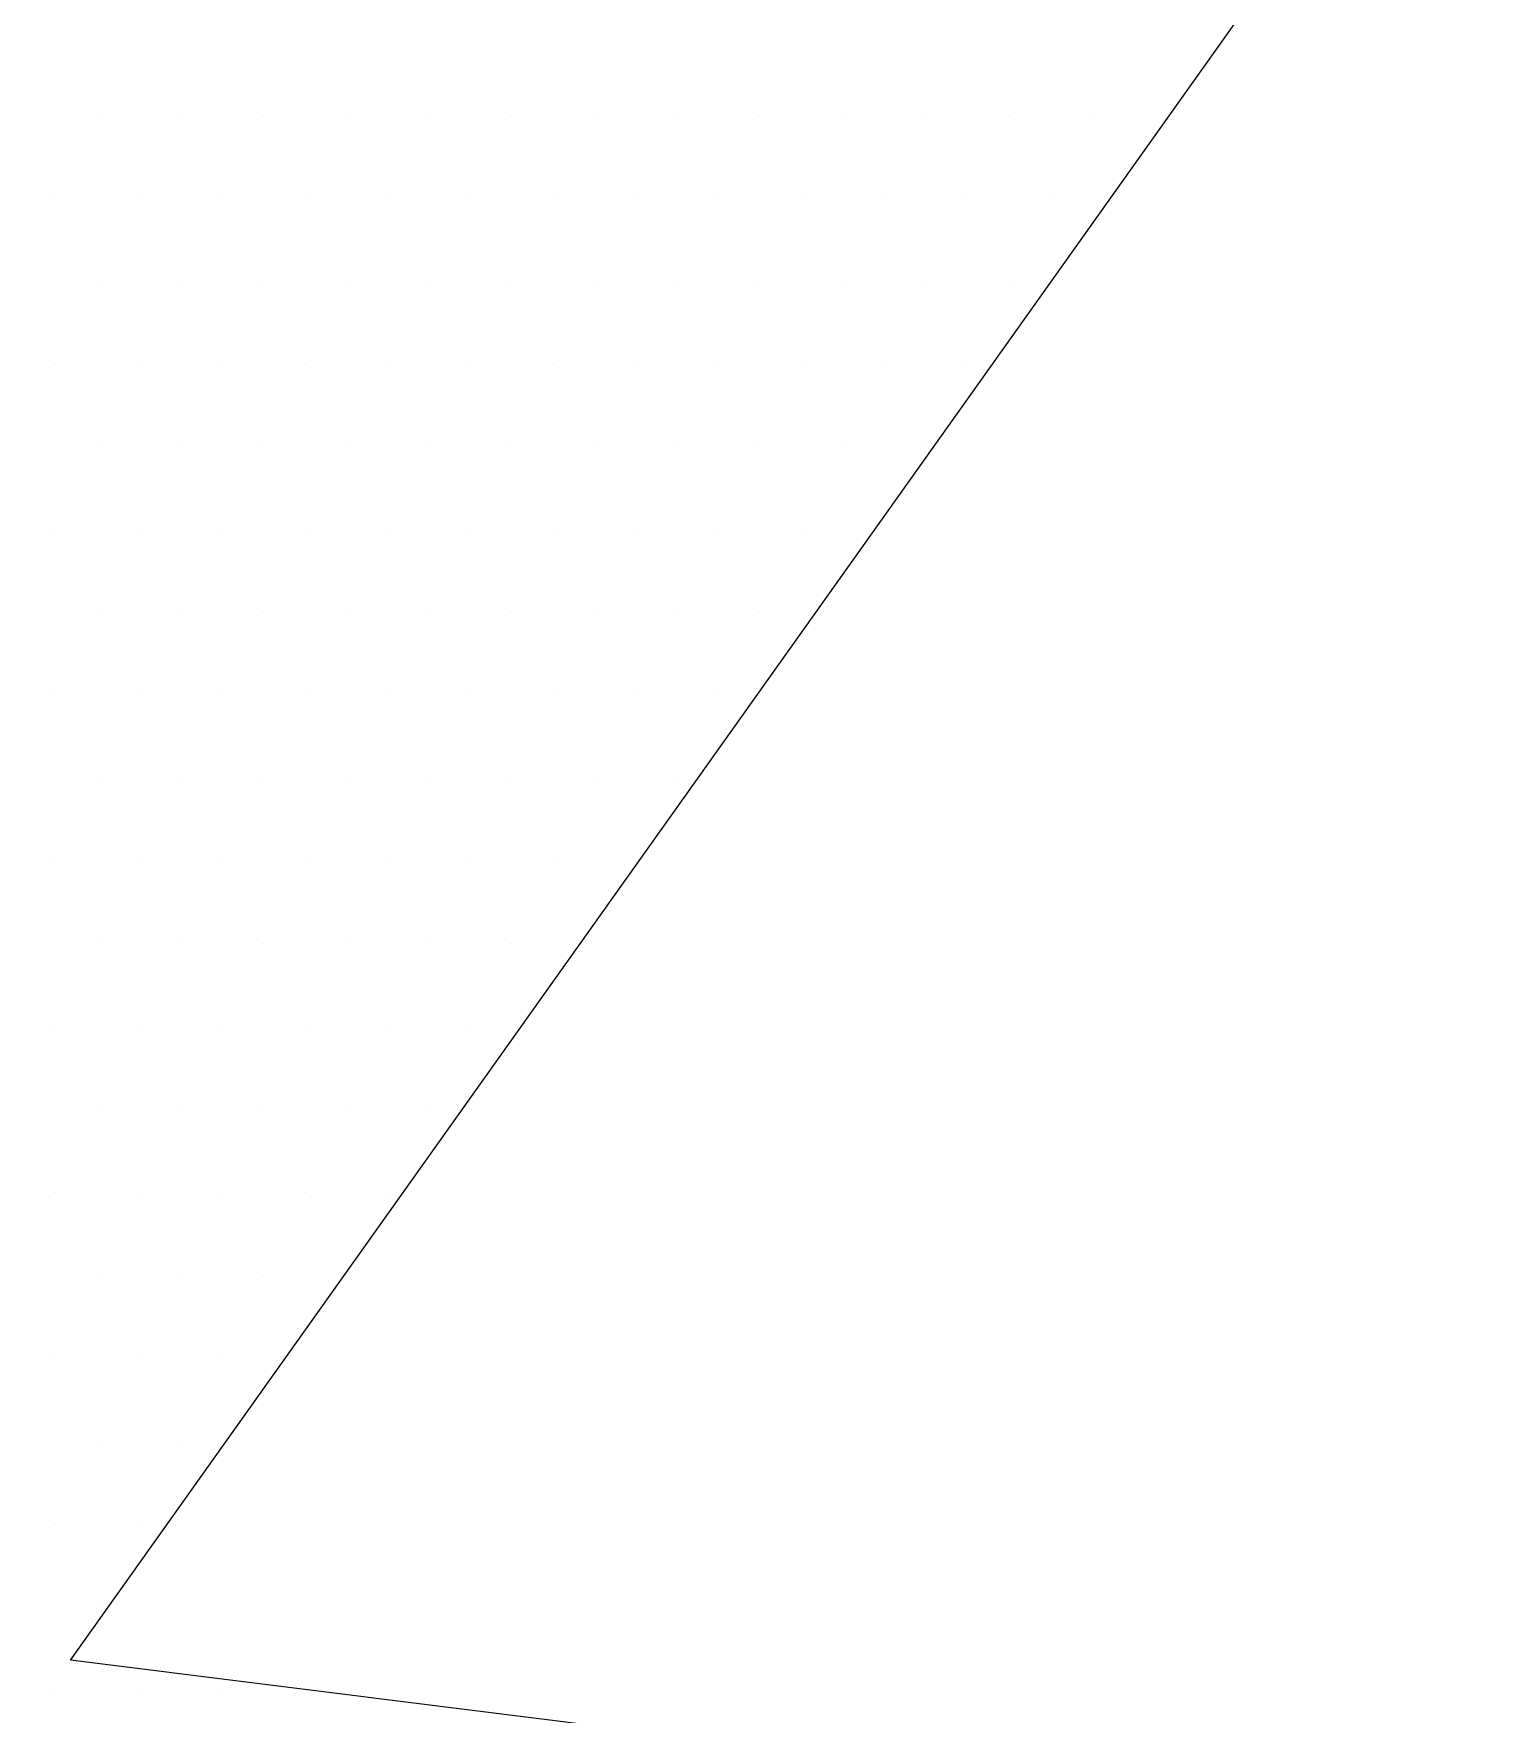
# Model space of a CAD drawing. Header units: millimetres. Extents: x 0 to 345, y 0 to 297.
# Drawn here: x 266.81 to 267.785, y 133.994 to 135.111 of the extents above; entities that cross this region are included whole.
import ezdxf

# ---------------------------------------------------------------- set-up
doc = ezdxf.new("R2010")
doc.units = ezdxf.units.MM
doc.header["$LTSCALE"] = 2
doc.linetypes.add('CACHEX2', pattern=[0.75, 0.5, -0.25])
for name, color, linetype in [('CALQUE_7', 4, 'Continuous'), ('CARTOUCHE', 7, 'Continuous'), ('rosace', 7, 'Continuous')]:
    doc.layers.add(name, color=color, linetype=linetype)

# ---------------------------------------------------------------- blocks, each defined once
blk = doc.blocks.new('A$C715108E3')
at = {"layer": 'CALQUE_7', "color": 131}
for p, q in [((3.6028, -10.5791), (3.6028, -10.5791)), ((3.6943, -10.5791), (3.6943, -10.5791)), ((3.7861, -10.5791), (3.7861, -10.5791)), ((3.878, -10.5791), (3.878, -10.5791)), ((3.9694, -10.5791), (3.9694, -10.5791)), ((4.0612, -10.5791), (4.0612, -10.5791)), ((4.1531, -10.5791), (4.1531, -10.5791)), ((4.2445, -10.5791), (4.2445, -10.5791)), ((4.3364, -10.5791), (4.3364, -10.5791)), ((4.4282, -10.5791), (4.4282, -10.5791)), ((4.5202, -10.5791), (4.5202, -10.5791)), ((4.6115, -10.5791), (4.6115, -10.5791)), ((4.7035, -10.5791), (4.7035, -10.5791)), ((3.5564, -10.6702), (3.5564, -10.6702)), ((3.6486, -10.6702), (3.6486, -10.6702)), ((3.7404, -10.6702), (3.7404, -10.6702)), ((3.8317, -10.6702), (3.8317, -10.6702)), ((3.9237, -10.6702), (3.9237, -10.6702)), ((4.0155, -10.6702), (4.0155, -10.6702)), ((4.107, -10.6702), (4.107, -10.6702)), ((4.1988, -10.6702), (4.1988, -10.6702)), ((4.2906, -10.6702), (4.2906, -10.6702)), ((4.3827, -10.6702), (4.3827, -10.6702)), ((4.4739, -10.6702), (4.4739, -10.6702)), ((4.5659, -10.6702), (4.5659, -10.6702)), ((4.658, -10.6702), (4.658, -10.6702)), ((3.6028, -10.763), (3.6028, -10.763)), ((3.6943, -10.763), (3.6943, -10.763)), ((3.7861, -10.763), (3.7861, -10.763)), ((3.878, -10.763), (3.878, -10.763)), ((3.9694, -10.763), (3.9694, -10.763)), ((4.0612, -10.763), (4.0612, -10.763)), ((4.1531, -10.763), (4.1531, -10.763)), ((4.2445, -10.763), (4.2445, -10.763)), ((4.3364, -10.763), (4.3364, -10.763)), ((4.4282, -10.763), (4.4282, -10.763)), ((4.5202, -10.763), (4.5202, -10.763)), ((4.6115, -10.763), (4.6115, -10.763)), ((3.5564, -10.8542), (3.5564, -10.8542)), ((3.6486, -10.8542), (3.6486, -10.8542)), ((3.7404, -10.8542), (3.7404, -10.8542)), ((3.8317, -10.8542), (3.8317, -10.8542)), ((3.9237, -10.8542), (3.9237, -10.8542)), ((4.0155, -10.8542), (4.0155, -10.8542)), ((4.107, -10.8542), (4.107, -10.8542)), ((4.1988, -10.8542), (4.1988, -10.8542)), ((4.2906, -10.8542), (4.2906, -10.8542)), ((4.3827, -10.8542), (4.3827, -10.8542)), ((4.4739, -10.8542), (4.4739, -10.8542)), ((4.5659, -10.8542), (4.5659, -10.8542)), ((3.6028, -10.9457), (3.6028, -10.9457)), ((3.6943, -10.9457), (3.6943, -10.9457)), ((3.7861, -10.9457), (3.7861, -10.9457)), ((3.878, -10.9457), (3.878, -10.9457)), ((3.9694, -10.9457), (3.9694, -10.9457)), ((4.0612, -10.9457), (4.0612, -10.9457)), ((4.1531, -10.9457), (4.1531, -10.9457)), ((4.2445, -10.9457), (4.2445, -10.9457)), ((4.3364, -10.9457), (4.3364, -10.9457)), ((4.4282, -10.9457), (4.4282, -10.9457)), ((4.5202, -10.9457), (4.5202, -10.9457)), ((3.5564, -11.0383), (3.5564, -11.0383)), ((3.6486, -11.0383), (3.6486, -11.0383)), ((3.7404, -11.0383), (3.7404, -11.0383)), ((3.8317, -11.0383), (3.8317, -11.0383)), ((3.9237, -11.0383), (3.9237, -11.0383)), ((4.0155, -11.0383), (4.0155, -11.0383)), ((4.107, -11.0383), (4.107, -11.0383)), ((4.1988, -11.0383), (4.1988, -11.0383)), ((4.2906, -11.0383), (4.2906, -11.0383)), ((4.3827, -11.0383), (4.3827, -11.0383)), ((3.6028, -11.1295), (3.6028, -11.1295)), ((3.6943, -11.1295), (3.6943, -11.1295)), ((3.7861, -11.1295), (3.7861, -11.1295)), ((3.878, -11.1295), (3.878, -11.1295)), ((3.9694, -11.1295), (3.9694, -11.1295)), ((4.0612, -11.1295), (4.0612, -11.1295)), ((4.1531, -11.1295), (4.1531, -11.1295)), ((4.2445, -11.1295), (4.2445, -11.1295)), ((4.3364, -11.1295), (4.3364, -11.1295)), ((3.5564, -11.2208), (3.5564, -11.2208)), ((3.6486, -11.2208), (3.6486, -11.2208)), ((3.7404, -11.2208), (3.7404, -11.2208)), ((3.8317, -11.2208), (3.8317, -11.2208)), ((3.9237, -11.2208), (3.9237, -11.2208)), ((4.0155, -11.2208), (4.0155, -11.2208)), ((4.107, -11.2208), (4.107, -11.2208)), ((4.1988, -11.2208), (4.1988, -11.2208)), ((4.2906, -11.2208), (4.2906, -11.2208)), ((3.6028, -11.3132), (3.6028, -11.3132)), ((3.6943, -11.3132), (3.6943, -11.3132)), ((3.7861, -11.3132), (3.7861, -11.3132)), ((3.878, -11.3132), (3.878, -11.3132)), ((3.9694, -11.3132), (3.9694, -11.3132)), ((4.0612, -11.3132), (4.0612, -11.3132)), ((4.1531, -11.3132), (4.1531, -11.3132)), ((4.2445, -11.3132), (4.2445, -11.3132)), ((3.5564, -11.4048), (3.5564, -11.4048)), ((3.6486, -11.4048), (3.6486, -11.4048)), ((3.7404, -11.4048), (3.7404, -11.4048)), ((3.8317, -11.4048), (3.8317, -11.4048)), ((3.9237, -11.4048), (3.9237, -11.4048)), ((4.0155, -11.4048), (4.0155, -11.4048)), ((4.107, -11.4048), (4.107, -11.4048)), ((4.1988, -11.4048), (4.1988, -11.4048)), ((3.6028, -11.4959), (3.6028, -11.4959)), ((3.6943, -11.4959), (3.6943, -11.4959)), ((3.7861, -11.4959), (3.7861, -11.4959)), ((3.878, -11.4959), (3.878, -11.4959)), ((3.9694, -11.4959), (3.9694, -11.4959)), ((4.0612, -11.4959), (4.0612, -11.4959)), ((3.5564, -11.5885), (3.5564, -11.5885)), ((3.6486, -11.5885), (3.6486, -11.5885)), ((3.7404, -11.5885), (3.7404, -11.5885)), ((3.8317, -11.5885), (3.8317, -11.5885)), ((3.9237, -11.5885), (3.9237, -11.5885)), ((4.0155, -11.5885), (4.0155, -11.5885)), ((3.6028, -11.68), (3.6028, -11.68)), ((3.6943, -11.68), (3.6943, -11.68)), ((3.7861, -11.68), (3.7861, -11.68)), ((3.878, -11.68), (3.878, -11.68)), ((3.9694, -11.68), (3.9694, -11.68)), ((3.5564, -11.7722), (3.5564, -11.7722)), ((3.6486, -11.7722), (3.6486, -11.7722)), ((3.7404, -11.7722), (3.7404, -11.7722)), ((3.8317, -11.7722), (3.8317, -11.7722)), ((3.9237, -11.7722), (3.9237, -11.7722)), ((3.6028, -11.8636), (3.6028, -11.8636)), ((3.6943, -11.8636), (3.6943, -11.8636)), ((3.7861, -11.8636), (3.7861, -11.8636)), ((3.5564, -11.9551), (3.5564, -11.9551)), ((3.6486, -11.9551), (3.6486, -11.9551)), ((3.7404, -11.9551), (3.7404, -11.9551)), ((3.6028, -12.0473), (3.6028, -12.0473)), ((3.6943, -12.0473), (3.6943, -12.0473)), ((3.5564, -12.1388), (3.5564, -12.1388)), ((3.6486, -12.1388), (3.6486, -12.1388)), ((3.6028, -12.23), (3.6028, -12.23)), ((3.5564, -12.3224), (3.5564, -12.3224)), ((3.6486, -12.3224), (3.6486, -12.3224)), ((3.7404, -12.3224), (3.7404, -12.3224))]:
    blk.add_line(p, q, dxfattribs=at)
blk.add_lwpolyline([(0.2166, -18.8242), (-0.4061, -17.3082), (1.2857, -17.5115), (0.9202, -16.4826), (-0.461, -13.5406), (1.4536, -13.7453), (4.032, -19.4344), (5.206, -17.903), (3.3935, -13.9486), (6.3293, -14.2803), (6.4311, -12.6478), (3.5725, -12.29), (6.1505, -8.6671), (5.6155, -6.8715), (1.6586, -12.1279), (-1.9407, -12.0256)], dxfattribs=at)
blk = doc.blocks.new('A$C581E6685')
at = {"layer": 'rosace', "color": 32, "linetype": 'CACHEX2', "ltscale": 1.5}
blk.add_ellipse((-38.0538, 23.8138), major_axis=(-19.0311, -3.534), ratio=0.590567, dxfattribs=at)
at = {"layer": 'rosace', "color": 32}
blk.add_ellipse((-37.6144, 23.8499), major_axis=(-13.5768, -4.2839), ratio=0.791971, dxfattribs=at)
at = {"layer": 'CARTOUCHE'}
blk.add_blockref('A$C715108E3', (-31.6739, 36.3189), dxfattribs=at)

msp = doc.modelspace()

# ---------------------------------------------------------------- linework, layer by layer
at = {"layer": 'CARTOUCHE'}
msp.add_rational_spline([(246.4248, 143.8548), (246.4248, 132.9636), (246.4248, 122.0725), (246.4248, 118.2325), (250.2648, 118.2325), (295.8041, 118.2325), (341.3433, 118.2325), (345.1833, 118.2325), (345.1833, 122.0725), (345.1833, 132.9636), (345.1833, 143.8548), (345.1833, 147.6948), (341.3433, 147.6948), (295.8041, 147.6948), (250.2648, 147.6948), (246.4248, 147.6948), (246.4248, 143.8548)], [1, 1, 1, 0.707106781187, 1, 1, 1, 0.707106781187, 1, 1, 1, 0.707106781187, 1, 1, 1, 0.707106781187, 1], degree=2, knots=[0, 0, 0, 1, 1, 2.570796, 2.570796, 3.570796, 3.570796, 5.141593, 5.141593, 6.141593, 6.141593, 7.712389, 7.712389, 8.712389, 8.712389, 10.283185, 10.283185, 10.283185], dxfattribs=at)

# ---------------------------------------------------------------- block references
at = {"layer": 'CARTOUCHE', "xscale": 0.6000000000000015, "yscale": 0.6000000000000015, "zscale": 0.6000000000000015}
msp.add_blockref('A$C581E6685', (283.6955, 119.613), dxfattribs=at)

doc.saveas('drawing.dxf')
